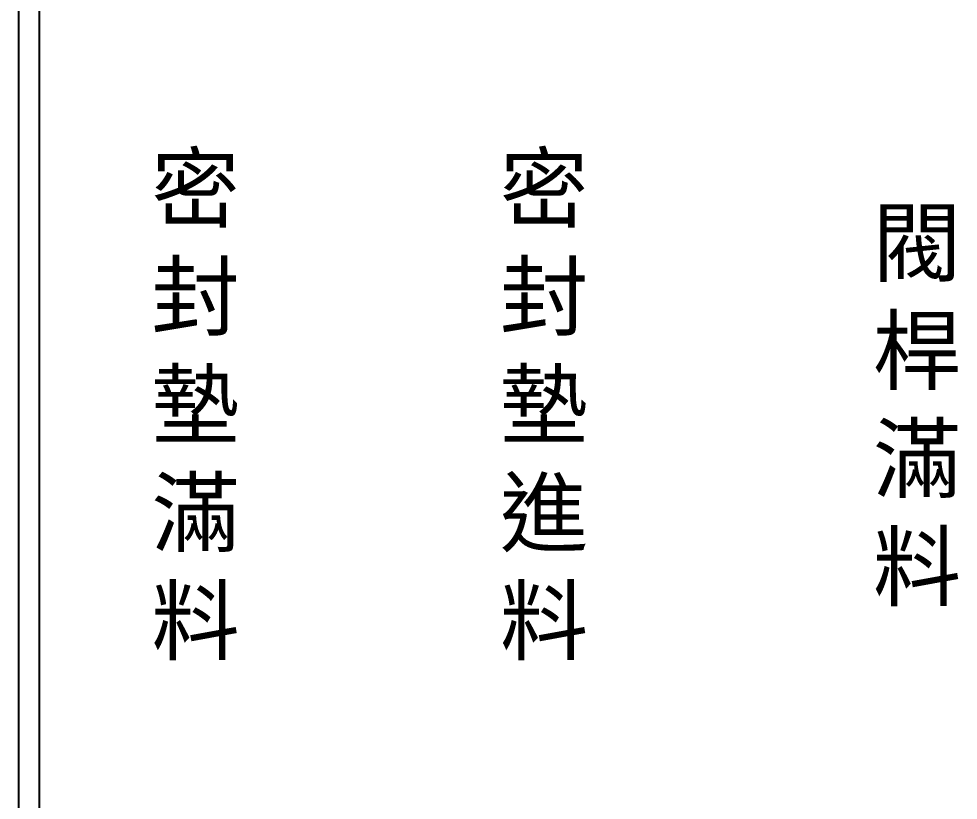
# Model space of a CAD drawing. Extents: x 325 to 612, y 3 to 207.
# Drawn here: x 325.3 to 381.8, y 50 to 97 of the extents above; entities that cross this region are included whole.
import ezdxf

# ---------------------------------------------------------------- set-up
doc = ezdxf.new("R2010")
doc.units = 0
doc.layers.add('圖框層', color=7, linetype='CONTINUOUS')
doc.layers.add('標尺寸層', color=3, linetype='CONTINUOUS')
doc.styles.add('CNS', font='romanc.shx', dxfattribs={"bigfont": 'chineset.shx'})

msp = doc.modelspace()

# ---------------------------------------------------------------- linework, layer by layer
at = {"layer": '圖框層', "color": 7}
for p, q in [((325.319, 3), (325.319, 206.969)), ((326.569, 4.25), (326.569, 205.719))]:
    msp.add_line(p, q, dxfattribs=at)

# ---------------------------------------------------------------- texts
at = {"layer": '標尺寸層', "color": 7, "char_height": 3.9, "width": 4.96081, "attachment_point": 5, "style": 'CNS'}
for s, insert in [('{\\fDFKai-SB|b0|i0|c136|p65;密封墊滿料}', (335.949, 73.584)), ('{\\fDFKai-SB|b0|i0|c136|p65;密封墊進料}', (356.907, 73.584)), ('{\\fDFKai-SB|b0|i0|c136|p65;閥桿滿料}', (379.335, 73.584))]:
    msp.add_mtext(s, dxfattribs=dict(at, insert=insert))

doc.saveas('drawing.dxf')
